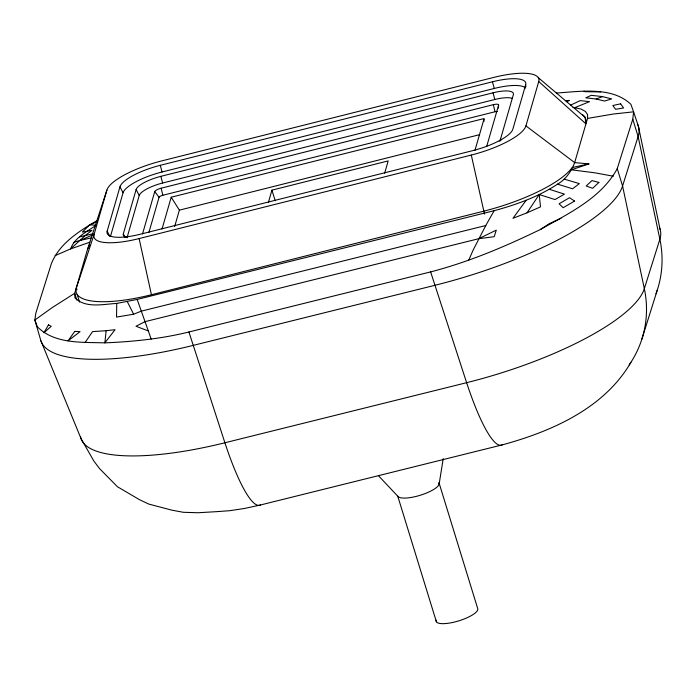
<?xml version="1.0" encoding="UTF-8"?>
<svg xmlns="http://www.w3.org/2000/svg" width="697" height="697" viewBox="0 0 697 697"><rect width="100%" height="100%" fill="white"/><g stroke="black" fill="none" stroke-linecap="round" stroke-linejoin="round"><path stroke-width="1.05" d="M494.147 210.694L137.17 299.431L116.739 303.422L116.538 317.083L133.641 314.225L141.343 311.141L485.765 225.532L494.147 210.694C516.311 204.709 538.284 196.807 557.583 184.147C565.955 179.286 571.252 171.384 574.659 162.61L587.536 118.412L587.58 114.604L585.428 111.468L581.193 109.107L573.012 107.373M498.407 108.096L498.599 105.151A6.107 1.725 -17.1 0 0 493.328 104.672L161.146 188.199A6.107 1.725 -17.1 0 0 154.743 191.605L142.536 233.904M483.875 121.6L484.049 119.553M556.267 93.067C580.087 91.481 611.914 86.245 630.872 104.306L633.599 111.825L632.789 119.187L617.246 168.648C601.293 198.14 568.569 213.456 540.576 229.391C505.212 246.564 468.75 262.002 430.633 271.908L188.913 331.99C161.408 338.794 133.11 341.696 104.846 342.863L115.066 329.707L106.162 330.709L104.846 342.863C82.159 342.079 54.714 344.222 37.359 326.806L34.85 320.019L35.817 313.171L51.36 263.71C59.341 243.506 78.953 231.334 96.839 220.705M439.11 484.267L443.222 458.643M116.739 303.422C103.182 304.162 85.679 308.579 74.98 297.889L74.718 293.28L87.587 249.082L106.894 190.115A52.179 14.733 -17.1 0 1 161.521 160.955L493.703 77.428A52.179 14.733 -17.1 0 1 538.729 81.532L585.863 123.796L585.105 117.331A86.959 24.552 -17.1 0 0 582.605 114.778M76.984 289.821L76.382 287.896L94.086 234.471L106.894 190.115M109.804 236.318L107.164 231.177L119.971 186.822A38.483 10.864 -17.1 0 1 160.258 165.32L492.439 81.793A38.483 10.864 -17.1 0 1 525.651 84.825L525.869 86.698M110.544 236.135L123.055 192.816L119.971 186.822M125.085 237.302L123.325 233.878L136.133 189.523A23.576 6.656 -17.1 0 1 160.815 176.35L493.006 92.823A23.576 6.656 -17.1 0 1 513.349 94.679L500.551 139.034A23.576 6.656 -17.1 0 1 499.218 141.169M127.011 237.808L139.217 195.517L136.133 189.523M148.931 232.362L159.055 197.286A3.616 1.019 -17.1 0 1 162.845 195.265L495.027 111.747A3.616 1.019 -17.1 0 1 497.37 111.468M162.035 228.991L171.209 197.216L484.145 118.534L474.971 150.308M174.651 226.516L179.373 210.163L171.209 197.216M268.38 202.47L271.935 190.15L388.194 160.911L384.639 173.239M486.689 146.414L498.599 105.151M525.651 84.825L512.844 129.18A38.483 10.864 -17.1 0 1 472.557 150.683L140.376 234.209A38.483 10.864 -17.1 0 1 107.164 231.177M94.086 234.471A52.179 14.733 -17.1 0 0 139.112 238.574L471.294 155.048A52.179 14.733 -17.1 0 0 525.921 125.887L538.729 81.532M641.824 339.291L657.367 289.83M468.759 260.155L473.063 250.24L485.765 225.532M89.861 242.207L70.589 248.925L85.2 235.542L91.952 230.358L82.385 232.075L89.591 224.852L96.134 225.166C86.837 231.927 74.666 237.389 70.589 248.925L55.098 255.616M87.587 249.082L89.695 244.943M630.916 362.309C604.151 408.468 551.588 431.399 502.197 444.904L260.486 504.985L244.621 508.444L229.696 510.701L216.297 511.676L198.07 512.739L183.381 512.295L171.871 510.16L148.757 504.07L139.322 499.592L117.401 486.724L99.575 468.593L93.816 460.987L80.957 438.43L40.914 340.833L34.85 320.019L52.118 307.673L74.718 293.28L76.801 300.041M526.139 200.3L512.975 218.283L527.028 212.82L539.217 194.55L555.039 199.551L564.431 194.141L549.323 189.288M85.017 342.619L92.562 331.615L106.162 330.709M540.576 229.391L549.454 223.58L561.033 218.309M478.734 238.705L496.281 230.141L494.19 236.701L478.734 238.705L145.072 321.648L135.985 326.24L148.339 330.962L151.153 339.099M566.739 101.762L569.527 100.412L565.311 100.603M570.704 105.064L580.244 100.621L589.514 101.657L575.051 107.556M527.028 212.82L540.506 206.878L539.217 194.55M73.716 242.347L79.981 240.448L92.37 235.072M89.591 224.852L97.127 221.672M596.144 99L602.565 96.622L611.696 98.913L604.543 101.056L596.144 99L585.794 97.824L591.265 95.306L602.565 96.622M525.921 125.887L574.659 162.61L588.895 163.9L571.401 169.824L594.75 172.795L613.36 176.228M123.055 192.816A37.272 10.525 -17.1 0 1 162.079 171.985L494.26 88.458A37.272 10.525 -17.1 0 1 525.643 88.049M139.217 195.517A22.374 6.317 -17.1 0 1 162.636 183.006L494.826 99.488A22.374 6.317 -17.1 0 1 512.295 98.399M179.373 210.163L479.623 134.669M76.382 287.896A86.959 24.552 -17.1 0 0 151.432 294.735L483.613 211.208A86.959 24.552 -17.1 0 0 572.132 167.568L588.895 163.9M79.519 236.919L93.137 233.73M79.981 240.448L91.351 237.895M587.536 118.412L613.212 114.047L633.599 111.825L638.365 126.183L660.103 229.435M600.753 91.943L584.8 91.673L584.025 91.124M564.161 179.094L579.346 183.616L572.586 188.791L557.583 184.147M538.276 77.655L585.105 117.331L586.595 122.158M378.445 475.702L397.76 496.203L436.392 621.776M154.743 191.605L159.055 197.286M127.29 301.618L133.641 314.225M137.17 299.431L148.339 330.962M632.789 119.187L638.121 136.525L659.876 239.21A109.56 103.173 17.4 0 1 655.982 293.829M617.246 168.648L622.578 185.977L644.333 288.671A109.56 103.173 17.4 0 1 629.147 364.949M484.502 214.11L471.294 155.048M430.633 271.908L466.624 382.688A109.56 20.056 76 0 0 502.197 444.904M271.935 190.15L275.202 200.771M188.913 331.99L224.904 442.769A109.56 20.056 76 0 0 260.486 504.985M77.14 294.352L79.519 302.08M492.439 81.793L494.26 88.458M493.006 92.823L494.826 99.488M160.258 165.32L162.079 171.985M160.815 176.35L162.636 183.006M493.328 104.672L495.027 111.747M161.146 188.199L162.845 195.265M139.112 238.574L151.432 294.735M500.551 139.034L500.768 140.907M127.203 237.389A23.576 6.656 -17.1 0 1 123.325 233.878M397.76 496.203A21.738 6.142 -17.1 0 0 421.615 494.826A21.738 6.142 -17.1 0 0 438.971 482.629L477.593 608.202A21.738 6.142 -17.1 0 1 457.528 621.236A21.738 6.142 -17.1 0 1 436.252 620.138M659.406 227.701A168.447 47.562 -17.1 0 1 659.876 239.21L644.333 288.671A168.447 47.562 -17.1 0 1 466.624 382.688L224.904 442.769A168.447 47.562 -17.1 0 1 80.469 436.409M637.624 124.354A178.031 50.262 -17.1 0 1 638.121 136.525L622.578 185.977A178.031 50.262 -17.1 0 1 434.762 285.343L193.043 345.424A178.031 50.262 -17.1 0 1 40.914 340.833M48.511 324.828L43.894 332.791L51.221 326.309L48.511 324.828M74.806 331.389L68.001 340.85L80.068 331.667L74.806 331.389M598.88 182.422L592.616 188.303L586.186 185.986L591.988 180.575L598.88 182.422M574.563 201.093L563.124 207.723L559.081 203.759L569.562 197.713L574.563 201.093M620.652 103.818L612.855 105.517L615.59 109.316L623.571 107.965L620.652 103.818"/></g></svg>
